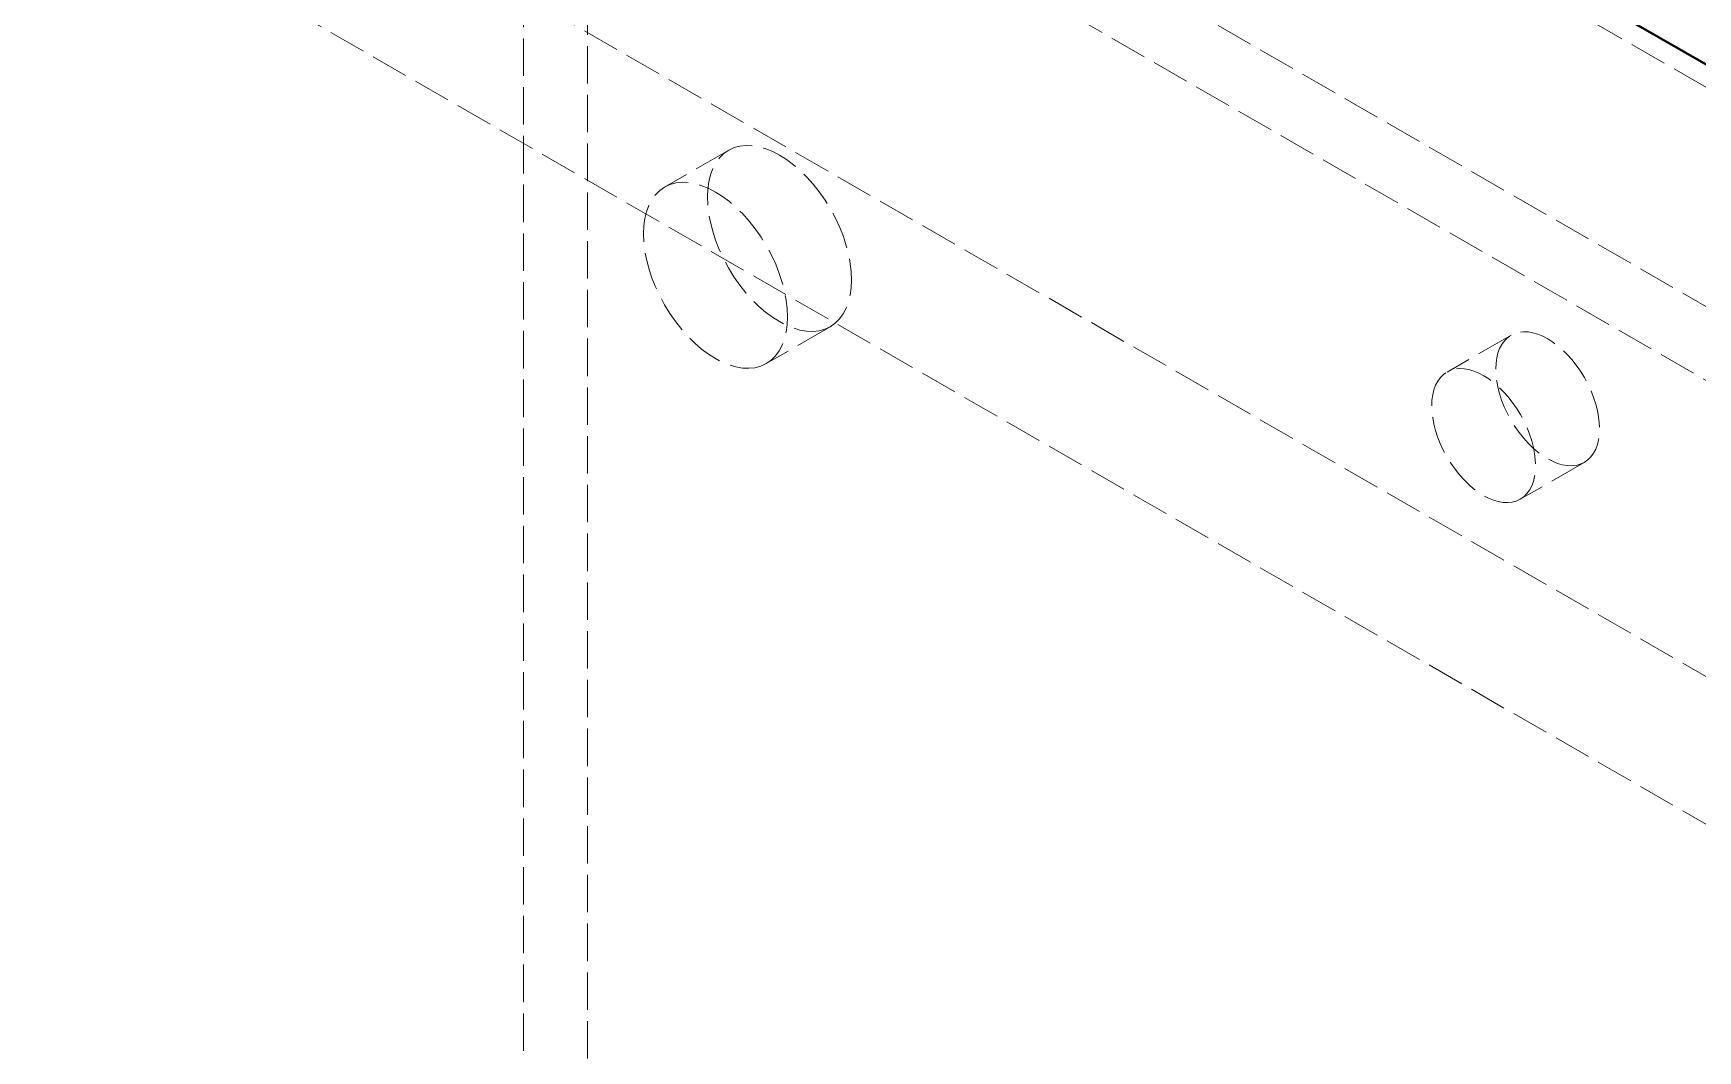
# Model space of a CAD drawing. Header units: millimetres. Extents: x 0 to 2378, y 0 to 1682.
# Drawn here: x 2167.46 to 2182.17, y 1461.18 to 1470.17 of the extents above; entities that cross this region are included whole.
import ezdxf

# ---------------------------------------------------------------- set-up
doc = ezdxf.new("R2010")
doc.units = ezdxf.units.MM
doc.header["$LTSCALE"] = 2
doc.linetypes.add('DASHED', pattern=[0.2067, 0.1654, -0.0413])
doc.layers.add('가려진 것(ISO)', color=2, linetype='DASHED', lineweight=18, true_color=0xffff00)
doc.layers.add('가시적인 것(ISO)', color=3, linetype='Continuous', lineweight=40, true_color=0x00ff00)

msp = doc.modelspace()

# ---------------------------------------------------------------- linework, layer by layer
at = {"layer": '가려진 것(ISO)'}
for p, q in [((2191.0242, 1464.8359), (2104.4743, 1514.6767)), ((2114.091, 1507.0018), (2186.4987, 1465.305)), ((2113.5253, 1506.6761), (2185.933, 1464.9793)), ((2190.4585, 1464.9641), (2119.7478, 1505.6837)), ((2114.091, 1503.7317), (2186.4987, 1462.0348)), ((2114.091, 1502.4261), (2185.3673, 1461.3808)), ((2172.3566, 1430.0937), (2172.3566, 1472.6061)), ((2171.7909, 1472.2804), (2171.7909, 1429.7679)), ((2173.6045, 1469.1386), (2173.0388, 1468.8128)), ((2174.5027, 1467.5787), (2173.9371, 1467.253)), ((2180.5183, 1467.5036), (2179.9526, 1467.1779)), ((2181.1654, 1466.3799), (2180.5997, 1466.0541))]:
    msp.add_line(p, q, dxfattribs=at)
for centre, major_axis in [((2174.0536, 1468.3587), (0.4491, -0.7799)), ((2173.4879, 1468.0329), (0.4491, -0.7799)), ((2180.8418, 1466.9417), (0.3236, -0.5619)), ((2180.2761, 1466.616), (0.3236, -0.5619))]:
    msp.add_ellipse(centre, major_axis=major_axis, ratio=0.5780931, dxfattribs=at)
at = {"layer": '가시적인 것(ISO)'}
msp.add_line((2191.0242, 1464.8385), (2103.3429, 1515.3307), dxfattribs=at)

doc.saveas('drawing.dxf')
